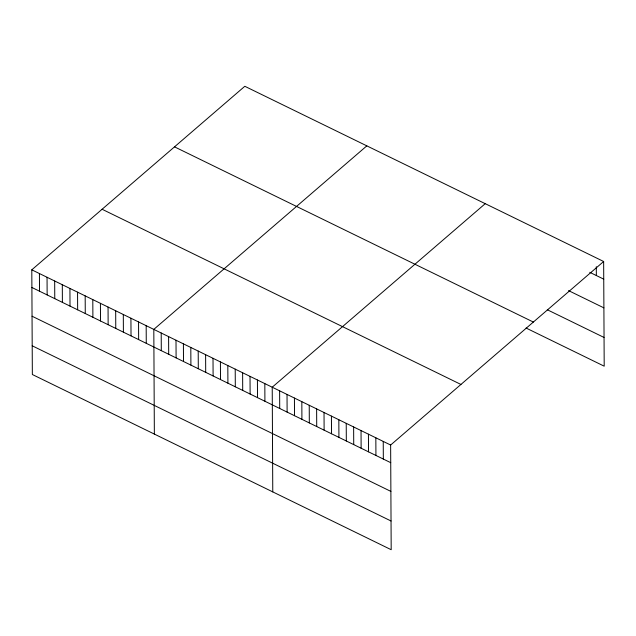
<?xml version="1.0" encoding="UTF-8"?>
<svg xmlns="http://www.w3.org/2000/svg" width="636" height="636" viewBox="0 0 636 636"><rect width="100%" height="100%" fill="white"/><g stroke="black" fill="none" stroke-linecap="round" stroke-linejoin="round"><path stroke-width="0.95" d="M603.651 261.491L390.639 445.025L391.188 549.711L32.349 374.509L31.8 269.823L244.812 86.289L603.651 261.491L604.2 366.177L526.075 328.033M366.821 145.859L153.809 329.392L154.357 434.078M485.236 203.671L272.224 387.205L272.772 491.898M589.763 272.327L603.747 279.156M568.536 290.604L603.898 307.872M547.31 309.756L604.049 337.462M174.518 146.852L533.358 322.055M102.094 209.252L460.933 384.454M31.8 269.823L390.639 445.025M31.895 287.48L390.735 462.682M32.046 316.203L390.886 491.405M32.198 345.793L391.037 520.995M596.298 266.707L596.345 275.539M383.238 441.408L383.333 459.073M375.836 437.799L375.932 455.456M368.435 434.181L368.53 451.846M361.033 430.572L361.129 448.229M353.632 426.955L353.727 444.62M346.23 423.345L346.326 441.002M338.829 419.728L338.924 437.393M331.428 416.119L331.523 433.776M324.026 412.502L324.122 430.167M316.625 408.884L316.72 426.549M309.231 405.275L309.319 422.94M301.83 401.658L301.917 419.323M294.428 398.049L294.516 415.706M287.027 394.431L287.114 412.096M279.625 390.822L279.713 408.479M264.822 383.595L264.91 401.252M257.421 379.978L257.516 397.643M250.02 376.369L250.115 394.026M242.618 372.752L242.714 390.417M235.217 369.142L235.312 386.799M227.815 365.525L227.911 383.19M220.414 361.916L220.509 379.573M213.012 358.299L213.108 375.963M205.611 354.681L205.706 372.346M198.209 351.072L198.305 368.737M190.808 347.455L190.903 365.12M183.406 343.845L183.502 361.502M176.005 340.228L176.1 357.893M168.604 336.619L168.699 354.276M161.21 333.002L161.298 350.667M146.177 325.664L146.272 343.329M138.553 321.943L138.648 339.608M130.929 318.223L131.024 335.88M123.305 314.502L123.4 332.159M115.68 310.773L115.768 328.438M108.056 307.053L108.144 324.718M100.424 303.332L100.52 320.989M92.8 299.604L92.896 317.269M85.176 295.883L85.272 313.548M77.552 292.163L77.648 309.819M69.928 288.434L70.016 306.099M62.304 284.713L62.392 302.378M54.672 280.993L54.768 298.65M47.048 277.264L47.144 294.929M39.424 273.544L39.519 291.209"/></g></svg>
